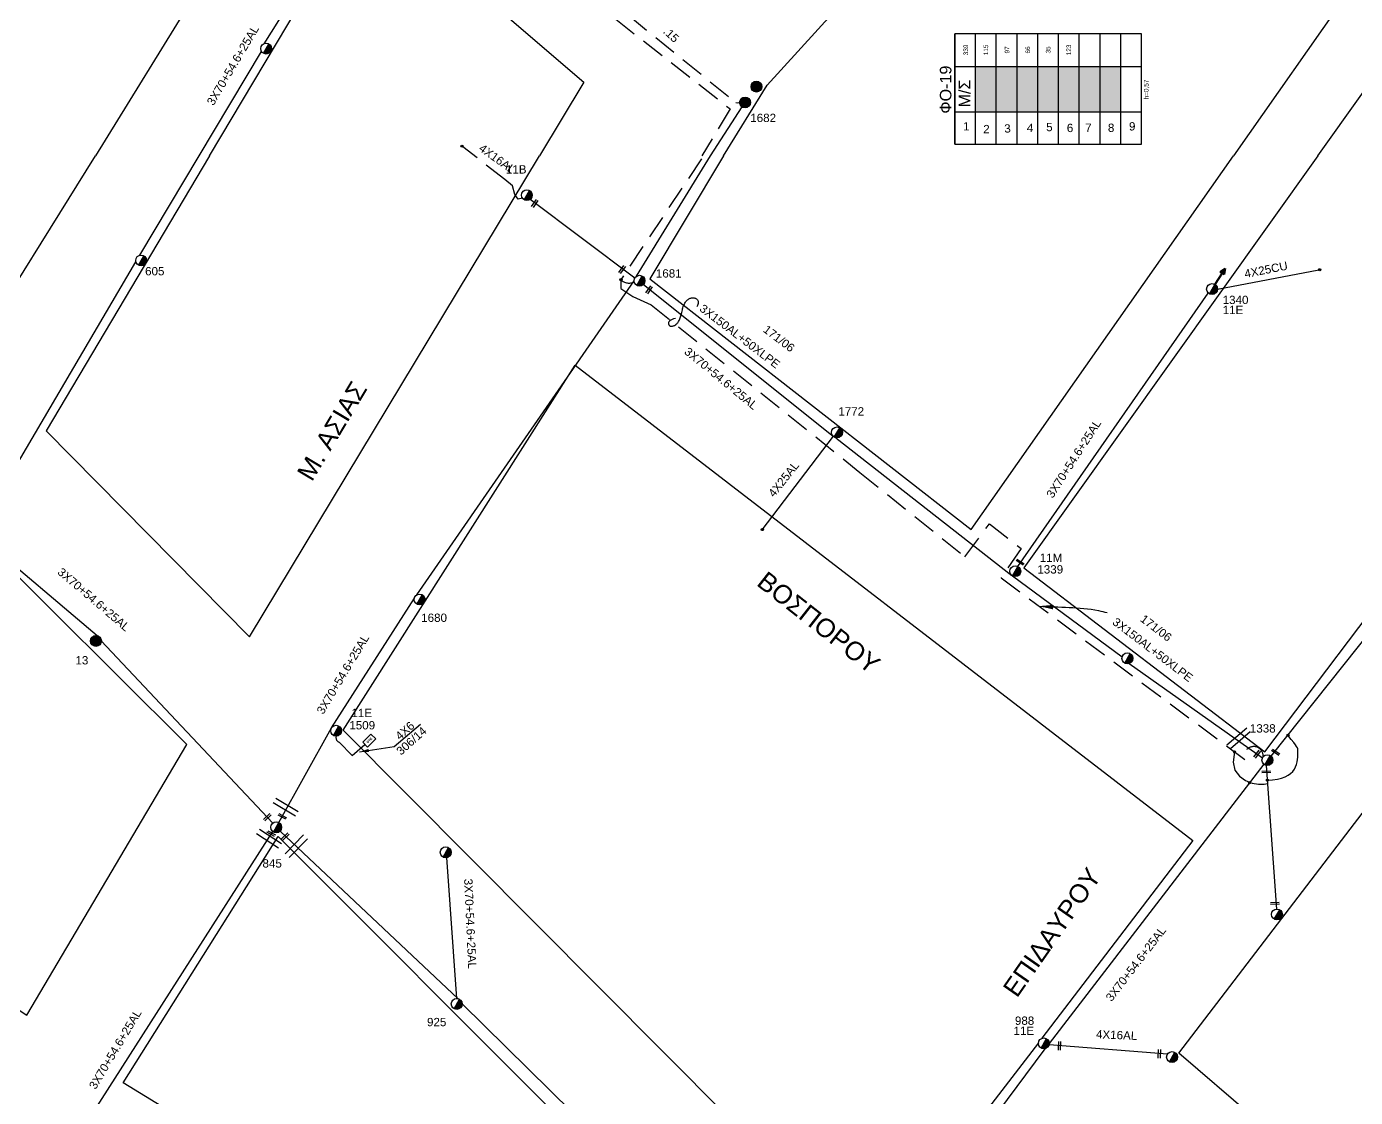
# Model space of a CAD drawing. Header units: millimetres. Extents: x 926 to 2032, y 728 to 1260.
# Drawn here: x 1301.7 to 1445.7, y 1060.9 to 1177 of the extents above; entities that cross this region are included whole.
import ezdxf
from ezdxf.enums import TextEntityAlignment as Align

# ---------------------------------------------------------------- set-up
doc = ezdxf.new("R2010")
doc.units = ezdxf.units.MM
doc.linetypes.add('DASHED', pattern=[19.05, 12.7, -6.35])
for name, color, linetype in [('Pillar OTE', 7, 'Continuous'), ('Άγνωστα', 7, 'Continuous'), ('Ασφαλειοκιβώτια Χ.Τ 9 αναχωρήσεων', 7, 'Continuous'), ('Γέφυρες Εναέριου Δικτύου', 7, 'Continuous'), ('Εναέρια παροχή ΧΤ 4x16', 7, 'SYN_LINE'), ('Επίτονοι', 7, 'Continuous'), ('Επιγραφές - Σχήματα', 7, 'Continuous'), ('Καλώδια ΧΤ   3x150AL+50XLPE', 7, 'DASHED'), ('Μηχανική τομή', 7, 'Continuous'), ('Στύλος Ξύλινος', 7, 'Continuous'), ('Στύλος Ξύλινος @ 1', 7, 'Continuous'), ('Στύλος ΦΜ', 7, 'Continuous'), ('Στύλος ΦΜ @ 1', 7, 'Continuous'), ('Συνδέσεις', 7, 'Continuous'), ('Συνεστραμμένα ΧΤ   3x70+54.6+25 AL', 7, 'SYN_LINE'), ('Τομή', 7, 'Continuous'), ('Υπόβαθρο ΔΕΗ', 7, 'Continuous'), ('Υπόγεια Καλώδια Δικτύου ΧΤ   .15', 7, 'DASHED'), ('Υπόγεια καλώδια Παροχών ΧΤ   4x16AL', 7, 'DASHED'), ('Υπόγεια καλώδια Παροχών ΧΤ   4x6', 7, 'DASHED')]:
    doc.layers.add(name, color=color, linetype=linetype)
doc.styles.get("Standard").update_dxf_attribs({"font": 'arial.ttf'})
doc.linetypes.add('SYN_LINE', pattern='A,0.5,-0.0001,["/\\/\\/\\/",Standard,S=0.1,R=0,X=0,Y=-0.05],-0.25', length=0.7501)
doc.dimstyles.new('ISO-25', dxfattribs={"dimtxt": 2.5, "dimasz": 2.5, "dimexe": 1.25, "dimexo": 0.625, "dimtad": 1, "dimtxsty": 'Standard', "dimcen": 2.5, "dimadec": 0, "dimazin": 0, "dimtfac": 1, "dimtmove": 0, "dimatfit": 3, "dimfxl": 1, "dimarcsym": 0})

# ---------------------------------------------------------------- blocks, each defined once
blk = doc.blocks.new('ΥΠΑΡΧΩΝ ΤΣΙΜΕΝΤΕΝΙΟΣ ΣΤΥΛΟΣ')
at = {"layer": 'Στύλος ΦΜ'}
blk.add_hatch(color=256, dxfattribs=at).paths.add_polyline_path([(-1.29, -2.28, 0.574793), (2.62, 0, 0.268822), (1.3, 2.27)])
blk.add_line((-1.29, -2.28), (1.3, 2.27), dxfattribs=at)
blk.add_circle((0, 0), 2.62, dxfattribs=at)
at = {"layer": 'Στύλος ΦΜ', "flags": 4}
for tag, p in [('ΤΥΠΟΣ', (-4.91, 3.03)), ('ΑΡΙΘΜΟΣ', (-4.68, 8.05))]:
    blk.add_attdef(tag, p, '', height=4, dxfattribs=at)
blk = doc.blocks.new('ΥΠΑΡΧΩΝ ΞΥΛΙΝΟΣ ΣΤΥΛΟΣ')
at = {"layer": 'Στύλος Ξύλινος'}
h = blk.add_hatch(color=7, dxfattribs=at)
h.paths.add_polyline_path([(-2.62, 0, 0.270008), (-1.29, -2.28), (1.3, 2.27, 0.576266)])
h.paths.add_polyline_path([(-1.29, -2.28, 0.574793), (2.62, 0, 0.268822), (1.3, 2.27)])
at = {"layer": 'Στύλος Ξύλινος', "color": 7}
blk.add_line((-1.29, -2.28), (1.3, 2.27), dxfattribs=at)
blk.add_circle((0, 0), 2.62, dxfattribs=at)
at = {"layer": 'Στύλος Ξύλινος', "flags": 4}
for tag, p in [('ΑΡΙΘΜΟΣ', (-4.91, 8.6)), ('ΤΥΠΟΣ', (-4.85, 3.39))]:
    blk.add_attdef(tag, p, '', height=4, dxfattribs=at)
blk = doc.blocks.new('ΑΣΦΑΛΕΙΟΚΙΒΩΤΙΟ ΥΠΟΣΤΑΘΜΟΥ 9 ΑΝΑΧΩΡΗΣΕΩΝ')
at = {"layer": 'Ασφαλειοκιβώτια Χ.Τ 9 αναχωρήσεων', "ltscale": 40}
for p, q in [((-23.8, 40.36), (24.02, 40.36)), ((-9.72, 40.36), (-9.72, -40.64)), ((9.94, 40.36), (9.94, -40.64)), ((-23.8, 31.36), (24.02, 31.36)), ((-23.8, 22.36), (24.02, 22.36)), ((-23.8, 13.36), (24.02, 13.36)), ((-23.8, 4.36), (24.02, 4.36)), ((-23.8, -4.64), (24.02, -4.64)), ((-23.8, -13.64), (24.02, -13.64)), ((-23.8, -22.64), (24.02, -22.64)), ((-23.8, -31.64), (24.02, -31.64))]:
    blk.add_line(p, q, dxfattribs=at)
at = {"layer": 'Ασφαλειοκιβώτια Χ.Τ 9 αναχωρήσεων'}
blk.add_lwpolyline([(-23.8, -40.64), (24.02, -40.64), (24.02, 40.36), (-23.8, 40.36)], close=True, dxfattribs=at)
for s, rotation, p in [('1', 270, (-17.86, 36.76)), ('2', 270, (-19.05, 28.02)), ('3', 273.43434, (-18.85, 18.79)), ('4', 266.56566, (-18.43, 9.21)), ('5', 270, (-18.18, 0.72)), ('6', 270, (-18.54, -8.22)), ('7', 270, (-18.46, -16.18)), ('8', 270, (-18.48, -26.03)), ('9', 270, (-17.86, -35.16))]:
    blk.add_text(s, height=3.6, rotation=rotation, dxfattribs=at).set_placement(p)
at = {"layer": 'Ασφαλειοκιβώτια Χ.Τ 9 αναχωρήσεων', "ltscale": 40}
for tag, height, p in [('ΟΝΟΜΑ', 5, (-0.16, 44.31)), ('ΚΕΙΜΕΝΟ 1', 2, (17.06, 35.59)), ('ΚΕΙΜΕΝΟ 2', 2, (17.06, 26.88)), ('ΚΕΙΜΕΝΟ 3', 2, (17.06, 17.69)), ('ΚΕΙΜΕΝΟ 4', 2, (17.06, 8.71)), ('ΚΕΙΜΕΝΟ 5', 2, (17.06, -0.13)), ('ΚΕΙΜΕΝΟ 6', 2, (17.06, -9.05)), ('ΚΕΙΜΕΝΟ 7', 2, (17.06, -18.13)), ('ΚΕΙΜΕΝΟ 8', 2, (17.06, -26.85)), ('ΚΕΙΜΕΝΟ 9', 2, (17.06, -35.99)), ('ΣΧ', 2, (-0.1, -42.64))]:
    blk.add_attdef(tag, text='', height=height, dxfattribs=at).set_placement(p, align=Align.MIDDLE_CENTER)
blk = doc.blocks.new('ΜΗΧΑΝΙΚΗ ΤΟΜΗ')
at = {"layer": 'Μηχανική τομή', "ltscale": 40}
for p, q in [((-1.89, 0.78), (1.89, 0.78)), ((1.89, 0), (-1.89, 0))]:
    blk.add_line(p, q, dxfattribs=at)
blk = doc.blocks.new('ΤΟΜΗ')
at = {"layer": 'Τομή', "ltscale": 40}
for p, q in [((-5.68, 0), (5.68, 0)), ((5.68, -2.33), (-5.68, -2.33))]:
    blk.add_line(p, q, dxfattribs=at)
blk = doc.blocks.new('_ΣΥΝΔΕΣΗ')
at = {"layer": 'Συνδέσεις', "linetype": 'SYN_LINE', "ltscale": 40}
blk.add_hatch(color=256, dxfattribs=at).paths.add_polyline_path([(0.5, -0.01, 1), (-0.5, -0.01, 1)])
at = {"layer": 'Συνδέσεις'}
blk.add_circle((0, -0.01), 0.5, dxfattribs=at)
blk = doc.blocks.new('ΕΠΙΤΟΝΟΣ')
at = {"layer": 'Επίτονοι', "lineweight": 40, "ltscale": 40}
blk.add_hatch(color=256, dxfattribs=at).paths.add_polyline_path([(-1.13, 6.47), (0, 9.1), (1.13, 6.47)])
for p, q in [((-1.13, 6.47), (0, 9.1)), ((1.13, 6.47), (-1.13, 6.47)), ((-1.13, 6.47), (0, 6.47)), ((0, 9.1), (1.13, 6.47)), ((0, 6.47), (0, 0))]:
    blk.add_line(p, q, dxfattribs=at)
blk = doc.blocks.new('PILLAR ΟΤΕ')
at = {"layer": 'Pillar OTE', "ltscale": 40}
blk.add_lwpolyline([(-3.31, 2.02), (3.39, 2.02), (3.39, -1.99), (-3.31, -1.99)], close=True, dxfattribs=at)
at = {"layer": 'Pillar OTE', "insert": (-1.81, 0.71), "char_height": 1.3575, "width": 109.961, "attachment_point": 1}
blk.add_mtext('{\\fArial|b1|i0|c161|p34;OTE}', dxfattribs=at)

msp = doc.modelspace()

# ---------------------------------------------------------------- hatches: boundary and pattern name
at = {"layer": 'Ασφαλειοκιβώτια Χ.Τ 9 αναχωρήσεων'}
for color, points in [(151, [(1404.52, 1167.74), (1406.77, 1167.74), (1406.77, 1172.65), (1404.52, 1172.65)]), (85, [(1409.02, 1172.65), (1406.77, 1172.65), (1406.77, 1167.74), (1409.02, 1167.74)]), (30, [(1411.27, 1172.65), (1409.02, 1172.65), (1409.02, 1167.74), (1411.27, 1167.74)]), (133, [(1411.27, 1167.74), (1413.52, 1167.74), (1413.52, 1172.65), (1411.27, 1172.65)]), (1, [(1415.77, 1172.65), (1413.52, 1172.65), (1413.52, 1167.74), (1415.77, 1167.74)]), (2, [(1415.77, 1167.74), (1418.02, 1167.74), (1418.02, 1172.65), (1415.77, 1172.65)]), (27, [(1420.27, 1172.65), (1418.02, 1172.65), (1418.02, 1167.74), (1420.27, 1167.74)])]:
    msp.add_hatch(color=color, dxfattribs=at).paths.add_polyline_path(points)

# ---------------------------------------------------------------- linework, layer by layer
at = {"layer": 'Άγνωστα', "color": 133, "linetype": 'SYN_LINE', "ltscale": 20}
for points in [[(1430.73, 1148.52), (1441.71, 1150.6)], [(1389.09, 1132.58), (1381.38, 1122.44)]]:
    msp.add_lwpolyline(points, dxfattribs=at)
at = {"layer": 'Άγνωστα', "color": 85, "linetype": 'SYN_LINE', "ltscale": 20}
msp.add_lwpolyline([(1436.03, 1096.9), (1437.15, 1081.34)], dxfattribs=at)
at = {"layer": 'Γέφυρες Εναέριου Δικτύου'}
for points in [[(1436.15, 1095.32), (1436.72, 1095.36), (1437.23, 1095.43), (1437.67, 1095.54), (1438.06, 1095.68), (1438.39, 1095.84), (1438.66, 1096.03), (1438.89, 1096.25), (1439.07, 1096.49), (1439.21, 1096.74), (1439.31, 1097.01), (1439.38, 1097.28), (1439.43, 1097.55), (1439.45, 1097.81), (1439.46, 1098.04), (1439.46, 1098.26), (1439.46, 1098.43), (1439.46, 1098.58), (1439.44, 1098.7), (1439.4, 1098.82), (1439.32, 1098.96), (1439.2, 1099.15), (1439.01, 1099.4), (1438.74, 1099.73), (1438.38, 1100.17)], [(1432.58, 1098.38), (1432.43, 1097.26), (1432.64, 1096.39), (1433.12, 1095.73), (1433.77, 1095.28), (1434.49, 1094.99), (1435.2, 1094.86), (1435.79, 1094.86), (1436.17, 1094.96)]]:
    msp.add_lwpolyline(points, dxfattribs=at)
at = {"layer": 'Εναέρια παροχή ΧΤ 4x16', "color": 85, "ltscale": 20}
msp.add_lwpolyline([(1412.49, 1066.66), (1425.33, 1065.64)], dxfattribs=at)
at = {"layer": 'Επιγραφές - Σχήματα'}
msp.add_lwpolyline([(1372, 1145.34), (1371.79, 1145.28), (1371.63, 1145.22), (1371.5, 1145.16), (1371.4, 1145.09), (1371.33, 1145.02), (1371.29, 1144.96), (1371.26, 1144.89), (1371.25, 1144.83), (1371.25, 1144.77), (1371.25, 1144.72), (1371.27, 1144.67), (1371.28, 1144.63), (1371.31, 1144.6), (1371.34, 1144.57), (1371.38, 1144.54), (1371.42, 1144.52), (1371.47, 1144.51), (1371.52, 1144.5), (1371.57, 1144.5), (1371.63, 1144.5), (1371.68, 1144.51), (1371.74, 1144.53), (1371.8, 1144.54), (1371.86, 1144.57), (1371.92, 1144.59), (1371.98, 1144.63), (1372.04, 1144.66), (1372.09, 1144.71), (1372.15, 1144.76), (1372.2, 1144.81), (1372.25, 1144.87), (1372.3, 1144.95), (1372.35, 1145.02), (1372.39, 1145.11), (1372.44, 1145.2), (1372.48, 1145.3), (1372.52, 1145.41), (1372.55, 1145.52), (1372.59, 1145.63), (1372.62, 1145.75), (1372.66, 1145.88), (1372.69, 1146), (1372.72, 1146.13), (1372.75, 1146.26), (1372.78, 1146.38), (1372.82, 1146.5), (1372.85, 1146.62), (1372.89, 1146.73), (1372.93, 1146.83), (1372.98, 1146.93), (1373.03, 1147.01), (1373.08, 1147.09), (1373.13, 1147.17), (1373.19, 1147.24), (1373.25, 1147.3), (1373.31, 1147.35), (1373.38, 1147.4), (1373.45, 1147.45), (1373.52, 1147.49), (1373.59, 1147.52), (1373.67, 1147.55), (1373.74, 1147.56), (1373.82, 1147.58), (1373.89, 1147.58), (1373.97, 1147.58), (1374.04, 1147.57), (1374.11, 1147.55), (1374.17, 1147.52), (1374.23, 1147.49), (1374.29, 1147.45), (1374.34, 1147.4), (1374.39, 1147.34), (1374.42, 1147.28), (1374.45, 1147.21), (1374.47, 1147.13), (1374.48, 1147.05), (1374.47, 1146.95), (1374.44, 1146.84), (1374.39, 1146.73), (1374.31, 1146.6)], dxfattribs=at)
at = {"layer": 'Καλώδια ΧΤ   3x150AL+50XLPE', "color": 85, "ltscale": 0.2}
for points in [[(1364.62, 1183.16), (1362.55, 1180.11), (1377.92, 1168.06), (1374.88, 1162.95)], [(1374.81, 1162.63), (1366.09, 1149.54), (1366.07, 1148.57), (1367.38, 1147.73), (1369.37, 1146.81), (1392, 1128.65), (1403.38, 1119.5), (1406.02, 1123.09), (1409.46, 1120.41), (1407.29, 1117.24), (1433.7, 1097.54)]]:
    msp.add_lwpolyline(points, dxfattribs=at)
for centre, radius, start, end in [((1366.94, 1150.33), 1.16, 223.1606, 300.6132), ((1434.66, 1097.92), 1.03, 356.1897, 201.883)]:
    msp.add_arc(centre, radius, start, end, dxfattribs=at)
at = {"layer": 'Συνεστραμμένα ΧΤ   3x70+54.6+25 AL', "color": 30, "ltscale": 20}
for points in [[(1337.99, 1191.97), (1327.4, 1175.11)], [(1313.96, 1152.19), (1320.39, 1162.95), (1327.15, 1174.27)], [(1296.51, 1122.55), (1313.53, 1151.49)], [(1296.77, 1121.62), (1309.33, 1110.98)], [(1309.78, 1110.4), (1328.36, 1090.65)]]:
    msp.add_lwpolyline(points, dxfattribs=at)
at = {"layer": 'Συνεστραμμένα ΧΤ   3x70+54.6+25 AL', "color": 133, "ltscale": 15}
msp.add_lwpolyline([(1367.8, 1149.93), (1375.8, 1162.95), (1379.22, 1168.26)], dxfattribs=at)
at = {"layer": 'Συνεστραμμένα ΧΤ   3x70+54.6+25 AL', "color": 133, "ltscale": 20}
for points in [[(1367.6, 1149.72), (1356.25, 1158.23)], [(1343.99, 1115.4), (1367.52, 1149.43)], [(1368.55, 1149.03), (1389.09, 1132.58)], [(1409.12, 1118.46), (1429.75, 1148.08)], [(1389.39, 1132.41), (1408.47, 1117.49)], [(1408.54, 1117.44), (1420.41, 1108.68)], [(1329.04, 1090.71), (1334.73, 1100.98), (1343.71, 1115.02)], [(1421.16, 1107.95), (1435.62, 1097.73)]]:
    msp.add_lwpolyline(points, dxfattribs=at)
at = {"layer": 'Συνεστραμμένα ΧΤ   3x70+54.6+25 AL', "color": 85, "ltscale": 20}
for points in [[(1436.57, 1097.9), (1452.25, 1117.58)], [(1435.76, 1097.04), (1412.5, 1066.79)]]:
    msp.add_lwpolyline(points, dxfattribs=at)
at = {"layer": 'Συνεστραμμένα ΧΤ   3x70+54.6+25 AL', "color": 27, "ltscale": 20}
msp.add_lwpolyline([(1305.4, 1053.81), (1328.36, 1089.76)], dxfattribs=at)
at = {"layer": 'Συνεστραμμένα ΧΤ   3x70+54.6+25 AL', "color": 6, "ltscale": 20}
for points in [[(1329.18, 1089.8), (1348.46, 1071.63)], [(1348.3, 1071.65), (1347.24, 1086.92)], [(1348.89, 1071.06), (1360.82, 1059.34)]]:
    msp.add_lwpolyline(points, dxfattribs=at)
at = {"layer": 'Συνεστραμμένα ΧΤ   3x70+54.6+25 AL', "color": 85, "ltscale": 15}
msp.add_lwpolyline([(1412.04, 1066.21), (1386.38, 1031.69)], dxfattribs=at)
at = {"layer": 'Υπόβαθρο ΔΕΗ'}
for points in [[(1292.86, 1205.19), (1302.97, 1221.74), (1330.9, 1198.25), (1309.14, 1162.95)], [(1377.22, 1162.95), (1381.95, 1170.63), (1414.38, 1206.28), (1445.29, 1181.27), (1432.48, 1162.95)], [(1321.5, 1162.95), (1338.39, 1191.29), (1362.07, 1170.93), (1357.26, 1162.95)], [(1441.62, 1162.95), (1451.16, 1176.32), (1467.57, 1162.95)], [(1273.44, 1162.95), (1295.51, 1141.06), (1309.14, 1162.95)], [(1321.5, 1162.95), (1303.8, 1133.16), (1325.85, 1110.84), (1357.26, 1162.95)], [(1377.22, 1162.95), (1369.21, 1149.64), (1404.04, 1122.48), (1432.48, 1162.95)], [(1441.62, 1162.95), (1409.77, 1118.33), (1435.88, 1098.39), (1467.43, 1140.14), (1478.08, 1154.27), (1467.57, 1162.95)], [(1411.33, 1066.85), (1405.22, 1058.85), (1393.09, 1043.2), (1385.6, 1051.08), (1377.63, 1058.85), (1336, 1100.74), (1361.12, 1140.28), (1428.08, 1088.77), (1411.7, 1067.34)], [(1296.79, 1121.29), (1275.82, 1086.78), (1301.72, 1069.83), (1319.07, 1099.16), (1296.79, 1121.29)], [(1341.51, 1098.95), (1344.39, 1101.38)]]:
    msp.add_lwpolyline(points, dxfattribs=at)
for points in [[(1484.97, 1058.85), (1464.64, 1033.32), (1434.52, 1058.85), (1426.55, 1065.73), (1487.67, 1145.63), (1527.92, 1112.66)], [(1359.25, 1058.85), (1366.3, 1051.87), (1374.19, 1043.8), (1361.98, 1029.7), (1318.12, 1058.85), (1312.17, 1062.51), (1328.95, 1089.22)]]:
    msp.add_lwpolyline(points, close=True, dxfattribs=at)
at = {"layer": 'Υπόγεια Καλώδια Δικτύου ΧΤ   .15', "color": 133, "ltscale": 0.2}
msp.add_lwpolyline([(1365.48, 1182.48), (1363.94, 1180.59), (1378.56, 1168.74), (1378.78, 1168.71), (1378.96, 1168.74)], dxfattribs=at)
at = {"layer": 'Υπόγεια καλώδια Παροχών ΧΤ   4x16AL', "color": 133, "ltscale": 0.2}
msp.add_lwpolyline([(1355.42, 1158.37), (1354.95, 1158.26), (1354.58, 1158.78), (1354.36, 1159.7), (1353.52, 1160.41), (1348.95, 1163.93)], dxfattribs=at)
at = {"layer": 'Υπόγεια καλώδια Παροχών ΧΤ   4x6', "color": 133, "linetype": 'DASHED', "ltscale": 0.2}
msp.add_lwpolyline([(1335.24, 1100.08, 0.403219), (1335.55, 1099.43), (1336.97, 1097.99), (1338.35, 1099.18)], format="xyb", dxfattribs=at)

# ---------------------------------------------------------------- block references
at = {"layer": 'Pillar OTE', "xscale": 0.1875, "yscale": 0.1875, "zscale": 0.1875, "rotation": 44.98404851100045}
msp.add_blockref('PILLAR ΟΤΕ', (1338.82, 1099.59), dxfattribs=at)
at = {"layer": 'Ασφαλειοκιβώτια Χ.Τ 9 αναχωρήσεων', "xscale": 0.25, "yscale": 0.25, "zscale": 0.25, "rotation": 90}
msp.add_blockref('ΑΣΦΑΛΕΙΟΚΙΒΩΤΙΟ ΥΠΟΣΤΑΘΜΟΥ 9 ΑΝΑΧΩΡΗΣΕΩΝ', (1412.36, 1170.17), dxfattribs=at).add_auto_attribs({'ΟΝΟΜΑ': 'ФO-19', 'ΣΧ': 'h=0,57', 'ΚΕΙΜΕΝΟ 2': '115', 'ΚΕΙΜΕΝΟ 1': '339', 'ΚΕΙΜΕΝΟ 3': '97', 'ΚΕΙΜΕΝΟ 4': '66', 'ΚΕΙΜΕΝΟ 5': '35', 'ΚΕΙΜΕΝΟ 6': '123'})
at = {"layer": 'Επίτονοι', "xscale": 0.2249999999998263, "yscale": 0.2249999999998263, "zscale": 0.2249999999998263, "rotation": 326.4436241232358}
msp.add_blockref('ΕΠΙΤΟΝΟΣ', (1430.44, 1149.03), dxfattribs=at)
at = {"layer": 'Μηχανική τομή'}
for p, xscale, yscale, zscale, rotation in [((1356.84, 1157.74), 0.2499999999997013, 0.2499999999997013, 0.2499999999997013, 55.56009170752547), ((1366.3, 1150.58), 0.2499999999997009, 0.2499999999997009, 0.2499999999997009, 53.38880941990715), ((1369.23, 1148.39), 0.2499999999997013, 0.2499999999997013, 0.2499999999997013, 55.56009170752547), ((1409.41, 1119.01), 0.2499999999996099, 0.2499999999996099, 0.2499999999996099, 146.827331830198), ((1434.96, 1098.19), 0.2499999999995894, 0.2499999999995894, 0.2499999999995894, 231.4460761209626), ((1437.09, 1098.42), 0.2499999999996099, 0.2499999999996099, 0.2499999999996099, 146.827331830198), ((1436.03, 1096.31), 0.2499999999995776, 0.2499999999995776, 0.2499999999995776, 181.5454676568935), ((1327.84, 1091.23), 0.2499999999996684, 0.2499999999996684, 0.2499999999996684, 44.46637538617212), ((1329.36, 1091.29), 0.2499999999995951, 0.2499999999995951, 0.2499999999995951, 331.7366660974627), ((1328.15, 1089.44), 0.2499999999995951, 0.2499999999995951, 0.2499999999995951, 331.7366660974627), ((1329.8, 1089.14), 0.2499999999996684, 0.2499999999996684, 0.2499999999996684, 44.46637538617212), ((1436.97, 1082.06), 0.2499999999995776, 0.2499999999995776, 0.2499999999995776, 181.5454676568935), ((1413.52, 1066.53), 0.2499999999995781, 0.2499999999995781, 0.2499999999995781, 267.7901671836905), ((1424.34, 1065.67), 0.2499999999995781, 0.2499999999995781, 0.2499999999995781, 267.7901671836905)]:
    msp.add_blockref('ΜΗΧΑΝΙΚΗ ΤΟΜΗ', p, dxfattribs=dict(at, xscale=xscale, yscale=yscale, zscale=zscale, rotation=rotation))
at = {"layer": 'Στύλος Ξύλινος @ 1', "ltscale": 40, "xscale": 0.2249999999999091, "yscale": 0.2249999999999091, "zscale": 0.2249999999999091}
msp.add_blockref('ΥΠΑΡΧΩΝ ΞΥΛΙΝΟΣ ΣΤΥΛΟΣ', (1380.78, 1170.46), dxfattribs=at)
at = {"layer": 'Στύλος Ξύλινος @ 1', "ltscale": 40}
ref = msp.add_blockref('ΥΠΑΡΧΩΝ ΞΥΛΙΝΟΣ ΣΤΥΛΟΣ', (1379.55, 1168.74), dxfattribs=dict(at, xscale=0.2249999999999091, yscale=0.2249999999999091, zscale=0.2249999999999091))
ref.add_attrib('ΤΥΠΟΣ', '1682', (1380.11, 1166.62), dxfattribs={"layer": 'Στύλος Ξύλινος', "height": 0.9, "flags": 4})
ref = msp.add_blockref('ΥΠΑΡΧΩΝ ΞΥΛΙΝΟΣ ΣΤΥΛΟΣ', (1309.2, 1110.4), dxfattribs=dict(at, xscale=0.2249999999999091, yscale=0.2249999999999091, zscale=0.2249999999999091))
ref.add_attrib('ΤΥΠΟΣ', '13', (1306.98, 1107.85), dxfattribs={"layer": 'Στύλος Ξύλινος', "height": 0.9, "flags": 4})
at = {"layer": 'Στύλος ΦΜ @ 1', "ltscale": 40, "xscale": 0.2249999999999091, "yscale": 0.2249999999999091, "zscale": 0.2249999999999091}
for p in [(1327.65, 1174.58), (1420.98, 1108.51), (1347.11, 1087.49), (1437.19, 1080.76), (1425.82, 1065.31)]:
    msp.add_blockref('ΥΠΑΡΧΩΝ ΤΣΙΜΕΝΤΕΝΙΟΣ ΣΤΥΛΟΣ', p, dxfattribs=at)
at = {"layer": 'Στύλος ΦΜ @ 1', "ltscale": 40}
ref = msp.add_blockref('ΥΠΑΡΧΩΝ ΤΣΙΜΕΝΤΕΝΙΟΣ ΣΤΥΛΟΣ', (1355.9, 1158.7), dxfattribs=dict(at, xscale=0.2249999999999091, yscale=0.2249999999999091, zscale=0.2249999999999091))
ref.add_attrib('ΤΥΠΟΣ', '11B', (1353.63, 1161.04), dxfattribs={"layer": 'Στύλος ΦΜ', "height": 0.9, "flags": 4})
ref = msp.add_blockref('ΥΠΑΡΧΩΝ ΤΣΙΜΕΝΤΕΝΙΟΣ ΣΤΥΛΟΣ', (1314.1, 1151.62), dxfattribs=dict(at, xscale=0.2249999999999091, yscale=0.2249999999999091, zscale=0.2249999999999091))
ref.add_attrib('ΤΥΠΟΣ', '605', (1314.53, 1150.01), dxfattribs={"layer": 'Στύλος ΦΜ', "height": 0.9, "flags": 4})
ref = msp.add_blockref('ΥΠΑΡΧΩΝ ΤΣΙΜΕΝΤΕΝΙΟΣ ΣΤΥΛΟΣ', (1368.11, 1149.43), dxfattribs=dict(at, xscale=0.2249999999999091, yscale=0.2249999999999091, zscale=0.2249999999999091))
ref.add_attrib('ΤΥΠΟΣ', '1681', (1369.88, 1149.77), dxfattribs={"layer": 'Στύλος ΦΜ', "height": 0.9, "flags": 4})
ref = msp.add_blockref('ΥΠΑΡΧΩΝ ΤΣΙΜΕΝΤΕΝΙΟΣ ΣΤΥΛΟΣ', (1430.15, 1148.52), dxfattribs=dict(at, xscale=0.2249999999999091, yscale=0.2249999999999091, zscale=0.2249999999999091))
ref.add_attrib('ΤΥΠΟΣ', '11E', (1431.3, 1145.81), dxfattribs={"layer": 'Στύλος ΦΜ', "height": 0.9, "flags": 4})
ref.add_attrib('ΑΡΙΘΜΟΣ', '1340', (1431.3, 1146.9), dxfattribs={"layer": 'Στύλος ΦΜ', "height": 0.9, "flags": 4})
ref = msp.add_blockref('ΥΠΑΡΧΩΝ ΤΣΙΜΕΝΤΕΝΙΟΣ ΣΤΥΛΟΣ', (1389.51, 1132.99), dxfattribs=dict(at, xscale=0.2249999999999091, yscale=0.2249999999999091, zscale=0.2249999999999091))
ref.add_attrib('ΤΥΠΟΣ', '1772', (1389.65, 1134.82), dxfattribs={"layer": 'Στύλος ΦΜ', "height": 0.9, "flags": 4})
ref = msp.add_blockref('ΥΠΑΡΧΩΝ ΤΣΙΜΕΝΤΕΝΙΟΣ ΣΤΥΛΟΣ', (1408.83, 1117.95), dxfattribs=dict(at, xscale=0.2249999999999091, yscale=0.2249999999999091, zscale=0.2249999999999091))
ref.add_attrib('ΤΥΠΟΣ', '1339', (1411.22, 1117.7), dxfattribs={"layer": 'Στύλος ΦΜ', "height": 0.9, "flags": 4})
ref.add_attrib('ΑΡΙΘΜΟΣ', '11M', (1411.48, 1118.96), dxfattribs={"layer": 'Στύλος ΦΜ', "height": 0.9, "flags": 4})
ref = msp.add_blockref('ΥΠΑΡΧΩΝ ΤΣΙΜΕΝΤΕΝΙΟΣ ΣΤΥΛΟΣ', (1344.28, 1114.89), dxfattribs=dict(at, xscale=0.2249999999999091, yscale=0.2249999999999091, zscale=0.2249999999999091))
ref.add_attrib('ΤΥΠΟΣ', '1680', (1344.45, 1112.46), dxfattribs={"layer": 'Στύλος ΦΜ', "height": 0.9, "flags": 4})
ref = msp.add_blockref('ΥΠΑΡΧΩΝ ΤΣΙΜΕΝΤΕΝΙΟΣ ΣΤΥΛΟΣ', (1335.23, 1100.67), dxfattribs=dict(at, xscale=0.2249999999999091, yscale=0.2249999999999091, zscale=0.2249999999999091))
ref.add_attrib('ΤΥΠΟΣ', '11Ε', (1336.89, 1102.14), dxfattribs={"layer": 'Στύλος ΦΜ', "height": 0.9, "flags": 4})
ref.add_attrib('ΑΡΙΘΜΟΣ', '1509', (1336.66, 1100.81), dxfattribs={"layer": 'Στύλος ΦΜ', "height": 0.9, "flags": 4})
ref = msp.add_blockref('ΥΠΑΡΧΩΝ ΤΣΙΜΕΝΤΕΝΙΟΣ ΣΤΥΛΟΣ', (1436.15, 1097.48), dxfattribs=dict(at, xscale=0.2249999999999091, yscale=0.2249999999999091, zscale=0.2249999999999091))
ref.add_attrib('ΤΥΠΟΣ', '1338', (1434.25, 1100.47), dxfattribs={"layer": 'Στύλος ΦΜ', "height": 0.9, "flags": 4})
ref = msp.add_blockref('ΥΠΑΡΧΩΝ ΤΣΙΜΕΝΤΕΝΙΟΣ ΣΤΥΛΟΣ', (1328.74, 1090.2), dxfattribs=dict(at, xscale=0.2249999999999091, yscale=0.2249999999999091, zscale=0.2249999999999091))
ref.add_attrib('ΤΥΠΟΣ', '845', (1327.25, 1085.84), dxfattribs={"layer": 'Στύλος ΦΜ', "height": 0.9, "flags": 4})
ref = msp.add_blockref('ΥΠΑΡΧΩΝ ΤΣΙΜΕΝΤΕΝΙΟΣ ΣΤΥΛΟΣ', (1348.3, 1071.06), dxfattribs=dict(at, xscale=0.2249999999999091, yscale=0.2249999999999091, zscale=0.2249999999999091))
ref.add_attrib('ΤΥΠΟΣ', '925', (1345.08, 1068.65), dxfattribs={"layer": 'Στύλος ΦΜ', "height": 0.9, "flags": 4})
ref = msp.add_blockref('ΥΠΑΡΧΩΝ ΤΣΙΜΕΝΤΕΝΙΟΣ ΣΤΥΛΟΣ', (1411.92, 1066.79), dxfattribs=dict(at, xscale=0.2249999999999091, yscale=0.2249999999999091, zscale=0.2249999999999091))
ref.add_attrib('ΤΥΠΟΣ', '11E', (1408.64, 1067.7), dxfattribs={"layer": 'Στύλος ΦΜ', "height": 0.9, "flags": 4})
ref.add_attrib('ΑΡΙΘΜΟΣ', '988', (1408.79, 1068.8), dxfattribs={"layer": 'Στύλος ΦΜ', "height": 0.9, "flags": 4})
at = {"layer": 'Συνδέσεις', "xscale": 0.2249999999999091, "yscale": 0.2249999999999091, "zscale": 0.2249999999999091}
for p in [(1348.87, 1164.01), (1441.82, 1150.62), (1366.1, 1149.54), (1381.42, 1122.46), (1438.38, 1100.18), (1432.58, 1098.38), (1434.22, 1095.04), (1436.15, 1095.32)]:
    msp.add_blockref('_ΣΥΝΔΕΣΗ', p, dxfattribs=at)
at = {"layer": 'Τομή'}
for p, xscale, yscale, zscale, rotation in [((1432.84, 1100.07), 0.2499999999999346, 0.2499999999999346, 0.2499999999999346, 40.60375908609829), ((1329.91, 1092.64), 0.2499999999999511, 0.2499999999999511, 0.2499999999999511, 329.0378749563143), ((1328.12, 1089.21), 0.2499999999999672, 0.2499999999999672, 0.2499999999999672, 326.9860084932337), ((1330.71, 1088.35), 0.2499999999999869, 0.2499999999999869, 0.2499999999999869, 45.82106670653104)]:
    msp.add_blockref('ΤΟΜΗ', p, dxfattribs=dict(at, xscale=xscale, yscale=yscale, zscale=zscale, rotation=rotation))

# ---------------------------------------------------------------- texts
at = {"layer": 'Εναέρια παροχή ΧΤ 4x16', "color": 7, "insert": (1417.6, 1068.24), "char_height": 0.9, "width": 84.1859, "attachment_point": 1, "rotation": 357.6353}
msp.add_mtext('4X16AL', dxfattribs=at)
at = {"layer": 'Επιγραφές - Σχήματα', "attachment_point": 1}
for s, insert, char_height, width, rotation in [('Μ/Σ', (1402.71, 1168.2), 1.25, 3.4792, 90), ('Μ. ΑΣΙΑΣ', (1330.89, 1128.59), 2, 22.6323, 59.2081), ('ΒΟΣΠΟΡΟΥ', (1381.92, 1118.07), 2, 22.6323, 321.8172), ('ΕΠΙΔΑΥΡΟΥ', (1407.37, 1072.78), 2, 22.6323, 55.1231)]:
    msp.add_mtext(s, dxfattribs=dict(at, insert=insert, char_height=char_height, width=width, rotation=rotation))
at = {"layer": 'Επιγραφές - Σχήματα', "color": 7, "char_height": 0.9}
for s, insert, width, attachment_point, rotation in [('4X25CU', (1433.58, 1150.6), 84.1859, 1, 11.2996), ('171/06', (1383.22, 1143.15), 13.9242, 5, 322.6898), ('4X25AL', (1381.98, 1126.46), 84.1859, 1, 51.4569), ('171/06', (1424.09, 1111.79), 13.9242, 5, 322.6898), ('4Χ6', (1342.68, 1100.67), 13.9242, 5, 41.5694), ('306/14', (1343.4, 1099.56), 13.9242, 5, 41.5694)]:
    msp.add_mtext(s, dxfattribs=dict(at, insert=insert, width=width, attachment_point=attachment_point, rotation=rotation))
at = {"layer": 'Καλώδια ΧΤ   3x150AL+50XLPE', "color": 7, "char_height": 0.9, "width": 13.9242, "attachment_point": 5, "rotation": 322.6898}
for insert in [(1378.98, 1143.4), (1423.72, 1109.44)]:
    msp.add_mtext('3X150AL+50XLPE', dxfattribs=dict(at, insert=insert))
at = {"layer": 'Συνεστραμμένα ΧΤ   3x70+54.6+25 AL', "color": 7, "char_height": 0.9, "width": 84.1859, "attachment_point": 1}
for insert, rotation in [((1321.16, 1168.79), 59.4254), ((1373.45, 1142.29), 320.6323), ((1412.13, 1126.28), 57.1531), ((1305.54, 1118.41), 319.5222), ((1333.06, 1102.83), 59.0695), ((1350, 1084.66), 272.6136), ((1418.55, 1071.8), 52.4452), ((1308.39, 1062.19), 59.0695)]:
    msp.add_mtext('3X70+54.6+25AL', dxfattribs=dict(at, insert=insert, rotation=rotation))
at = {"layer": 'Υπόγεια Καλώδια Δικτύου ΧΤ   .15', "color": 7, "insert": (1371.21, 1177), "char_height": 0.9, "width": 84.1859, "attachment_point": 1, "rotation": 317.1479}
msp.add_mtext('.15', dxfattribs=at)
at = {"layer": 'Υπόγεια καλώδια Παροχών ΧΤ   4x16AL', "color": 7, "insert": (1351.14, 1164.32), "char_height": 0.9, "width": 84.1859, "attachment_point": 1, "rotation": 324.2002}
msp.add_mtext('4X16AL', dxfattribs=at)

# ---------------------------------------------------------------- leaders
at = {"layer": 'Επιγραφές - Σχήματα', "path_type": 1}
msp.add_leader([(1411.44, 1114.17), (1417.86, 1113.68), (1418.77, 1113.47)], dimstyle='ISO-25', override={"dimasz": 1.5, "dimgap": 0.625, "dimtad": 0}, dxfattribs=at)
at = {"layer": 'Επιγραφές - Σχήματα', "ltscale": 40}
msp.add_leader([(1337.77, 1098.38), (1341.51, 1098.95)], dimstyle='ISO-25', override={"dimasz": 1, "dimtad": 0}, dxfattribs=at)

doc.saveas('drawing.dxf')
